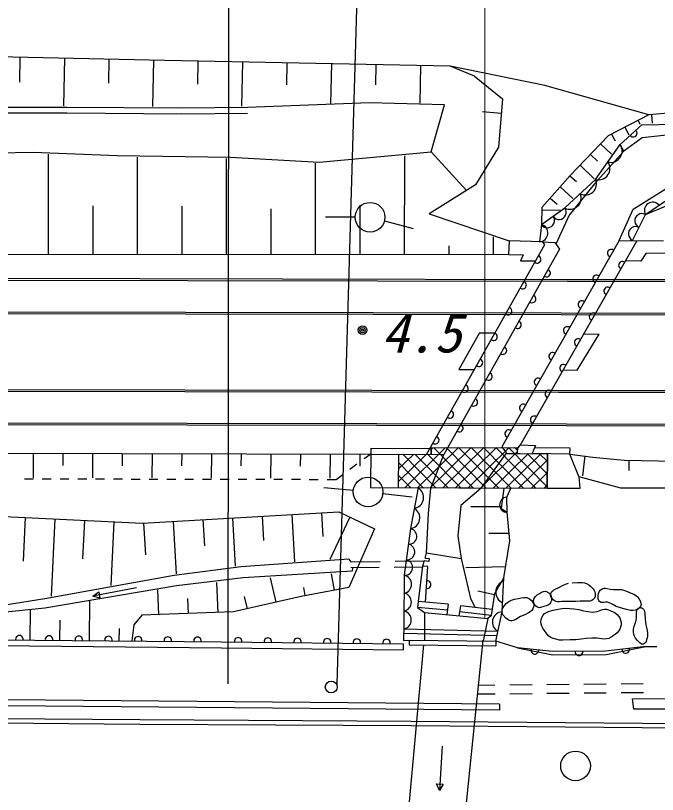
# Model space of a CAD drawing. Units: millimetres, scale not verified. Extents: x 40000 to 680000, y 20000 to 380000.
# Drawn here: x 333820 to 355452, y 295207 to 321472 of the extents above; entities that cross this region are included whole.
import ezdxf
from ezdxf.enums import TextEntityAlignment as Align

# ---------------------------------------------------------------- set-up
doc = ezdxf.new("R2010")
doc.units = ezdxf.units.MM
doc.header["$LTSCALE"] = 1000
for name, color, linetype, lineweight in [('M-BGD', 7, 'Continuous', 25), ('M-STR-HTXT', 7, 'Continuous', 13), ('M-STR-STR1', 1, 'Continuous', 25), ('M-STR-STRC', 7, 'Continuous', 25)]:
    doc.layers.add(name, color=color, linetype=linetype, lineweight=lineweight)
doc.styles.add('ＭＳ ゴシック', font='')
doc.styles.get('ＭＳ ゴシック').set_extended_font_data('MS Gothic')

msp = doc.modelspace()

# ---------------------------------------------------------------- linework, layer by layer
at = {"layer": 'M-BGD'}
for p, q in [((338850, 319957), (330977, 320133)), ((333968, 320066), (333949, 319230)), ((335467, 320033), (335431, 318427)), ((336967, 319999), (336949, 319196)), ((338467, 319965), (338432, 318405)), ((348465, 319761), (338850, 319957)), ((339966, 319934), (339950, 319154)), ((341466, 319904), (341436, 318422)), ((342966, 319873), (342951, 319133)), ((344465, 319843), (344438, 318493)), ((345965, 319812), (345951, 319138)), ((347465, 319782), (347439, 318516)), ((351655, 319116), (348465, 319761)), ((349287, 319428), (348465, 319761)), ((349287, 319428), (350228, 318668)), ((355166, 318123), (351655, 319116)), ((350228, 318668), (350095, 317034)), ((335549, 318377), (331494, 318378)), ((339418, 318348), (335549, 318377)), ((341638, 318375), (339418, 318348)), ((345752, 318532), (341638, 318375)), ((348277, 318459), (345752, 318532)), ((347826, 316873), (348277, 318459)), ((358885, 318461), (355166, 318123)), ((335548, 318177), (331492, 318178)), ((339418, 318148), (335548, 318177)), ((341640, 318175), (339418, 318148)), ((350187, 318170), (349557, 318221)), ((355166, 318123), (353792, 317418)), ((355252, 318131), (355278, 317846)), ((354798, 317934), (354864, 317807)), ((354928, 317790), (356340, 317814)), ((354195, 317122), (354928, 317790)), ((354354, 317706), (354484, 317451)), ((353792, 317418), (352513, 316079)), ((353909, 317477), (354025, 317250)), ((354938, 317352), (354316, 316901)), ((356406, 317507), (354938, 317352)), ((350095, 317034), (349316, 315764)), ((353369, 315946), (354195, 317122)), ((353537, 317151), (353907, 316798)), ((354316, 316901), (354195, 317122)), ((329371, 316779), (334414, 316869)), ((334414, 316869), (337242, 316751)), ((334931, 313430), (334934, 316797)), ((344053, 316534), (347826, 316873)), ((349012, 315573), (347826, 316873)), ((353192, 316789), (353430, 316561)), ((354316, 316901), (353329, 315803)), ((337242, 316751), (341062, 316701)), ((337931, 313428), (337934, 316692)), ((340931, 313426), (340934, 316653)), ((341062, 316701), (344053, 316534)), ((346931, 313421), (346934, 316743)), ((343931, 313424), (343933, 316490)), ((352846, 316428), (353323, 315972)), ((352513, 316079), (351552, 314996)), ((352501, 316066), (352719, 315873)), ((354636, 314945), (356315, 316002)), ((349316, 315764), (347759, 314785)), ((352331, 314984), (353369, 315946)), ((353329, 315803), (352475, 314739)), ((352169, 315692), (352605, 315306)), ((355045, 314769), (356426, 315698)), ((351838, 315318), (352074, 315108)), ((355045, 314769), (356500, 315366)), ((336431, 313429), (336432, 315061)), ((339431, 313427), (339432, 315040)), ((342431, 313425), (342432, 314958)), ((345431, 313422), (345432, 315083)), ((351552, 314996), (351541, 314427)), ((351541, 314427), (352331, 314984)), ((351550, 314927), (352182, 314915)), ((354163, 313889), (354636, 314945)), ((345268, 314671), (344268, 314671)), ((347759, 314785), (350457, 313879)), ((352475, 314739), (352024, 313768)), ((354612, 313884), (355045, 314769)), ((346252, 314546), (347220, 314297)), ((351541, 314427), (351480, 313843)), ((349931, 313419), (349932, 314006)), ((354163, 313889), (350210, 306926)), ((350457, 313879), (350431, 313419)), ((351581, 313840), (350457, 313879)), ((350839, 306992), (354768, 313882)), ((354163, 313889), (355662, 313871)), ((347670, 306672), (351655, 313755)), ((348431, 313420), (348431, 313713)), ((351655, 313755), (351581, 313840)), ((351581, 313840), (351989, 313816)), ((351989, 313816), (352147, 313597)), ((321202, 313440), (350431, 313419)), ((352147, 313597), (348249, 306669)), ((350431, 313419), (350929, 313399)), ((350929, 313399), (350839, 313204)), ((355062, 313444), (354897, 313190)), ((355703, 313462), (355062, 313444)), ((350839, 313204), (351341, 313197)), ((354897, 313190), (354381, 313203)), ((352421, 312565), (315238, 312636)), ((352421, 312505), (315238, 312576)), ((366463, 312539), (352421, 312565)), ((366424, 312479), (352421, 312505)), ((352207, 311436), (320183, 311496)), ((352207, 311376), (320183, 311436)), ((366346, 311410), (352207, 311436)), ((366380, 311350), (352207, 311376)), ((349455, 310776), (348761, 309536)), ((349455, 310776), (349976, 310770)), ((352742, 309519), (353483, 310733)), ((352975, 310738), (353483, 310733)), ((352988, 310761), (352985, 310761)), ((348761, 309536), (349280, 309534)), ((352281, 309521), (352742, 309519)), ((352125, 308823), (322449, 308875)), ((352125, 308763), (322449, 308815)), ((366399, 308791), (352125, 308823)), ((366323, 308731), (352125, 308763)), ((352391, 307692), (329125, 307734)), ((352391, 307632), (329125, 307674)), ((366281, 307661), (352391, 307692)), ((366315, 307601), (352391, 307632)), ((218791, 307009), (345789, 306683)), ((345790, 306883), (345782, 305546)), ((345790, 306883), (347783, 306871)), ((346935, 305542), (348314, 306901)), ((347361, 305541), (348743, 306903)), ((347787, 305539), (349172, 306904)), ((347828, 306899), (347825, 306671)), ((347825, 306671), (347828, 306899)), ((347827, 306843), (347885, 306900)), ((347828, 306899), (350731, 306910)), ((347828, 306899), (350731, 306910)), ((349257, 305535), (347912, 306900)), ((348213, 305538), (349601, 306906)), ((349680, 305533), (348332, 306901)), ((348639, 305537), (350030, 306908)), ((350103, 305532), (348751, 306903)), ((349065, 305535), (350459, 306909)), ((350525, 305531), (349171, 306904)), ((350948, 305529), (349591, 306906)), ((351370, 305528), (350010, 306908)), ((350210, 306926), (350368, 306713)), ((351741, 305579), (350430, 306909)), ((350730, 306818), (350640, 306910)), ((350731, 306910), (350729, 306705)), ((350731, 306910), (350729, 306705)), ((350730, 306846), (350839, 306992)), ((350839, 306992), (351341, 306970)), ((351341, 306970), (351236, 306699)), ((352507, 306884), (351313, 306898)), ((352505, 306684), (352515, 306878)), ((334418, 306712), (334416, 305886)), ((335418, 306710), (335417, 306296)), ((336418, 306707), (336416, 305883)), ((337418, 306705), (337417, 306292)), ((338418, 306702), (338416, 305879)), ((339418, 306699), (339417, 306288)), ((340418, 306697), (340416, 305876)), ((341418, 306694), (341417, 306284)), ((342418, 306692), (342416, 305873)), ((343418, 306689), (343417, 306280)), ((344418, 306687), (344416, 305870)), ((345418, 306684), (345417, 306276)), ((345789, 306683), (345567, 306519)), ((345789, 306683), (348249, 306669)), ((346722, 305543), (346736, 306677)), ((346722, 305543), (346736, 306677)), ((346725, 305756), (347654, 306672)), ((346730, 306182), (347230, 306675)), ((347990, 305539), (346868, 306677)), ((348412, 305537), (347292, 306674)), ((348835, 305536), (347715, 306672)), ((347816, 305539), (348249, 306669)), ((349491, 305534), (350730, 306755)), ((349507, 305534), (350368, 306713)), ((349917, 305533), (351102, 306700)), ((350343, 305531), (351525, 306695)), ((350371, 306709), (350821, 306704)), ((350729, 306705), (351746, 306693)), ((351743, 306004), (351057, 306701)), ((352505, 306684), (351236, 306699)), ((351745, 306430), (351483, 306696)), ((351741, 305527), (351746, 306693)), ((351746, 306693), (351741, 305527)), ((352505, 306684), (353270, 306577)), ((352802, 305928), (352505, 306684)), ((353002, 306627), (352924, 305946)), ((353270, 306577), (354327, 306475)), ((345326, 306341), (345085, 306162)), ((347567, 305540), (346732, 306387)), ((350769, 305530), (351745, 306491)), ((354327, 306475), (363407, 306328)), ((354493, 306472), (354487, 306130)), ((351195, 305528), (351743, 306068)), ((334419, 305838), (334119, 305839)), ((335019, 305837), (334719, 305837)), ((335619, 305836), (335319, 305836)), ((336219, 305835), (335919, 305835)), ((336819, 305834), (336519, 305834)), ((337419, 305833), (337119, 305833)), ((338019, 305832), (337719, 305832)), ((338619, 305830), (338319, 305831)), ((339219, 305829), (338919, 305830)), ((339819, 305828), (339519, 305829)), ((340419, 305827), (340119, 305828)), ((341019, 305826), (340719, 305827)), ((341619, 305825), (341319, 305826)), ((342219, 305824), (341919, 305824)), ((342819, 305823), (342519, 305823)), ((343419, 305822), (343119, 305822)), ((344019, 305821), (343719, 305821)), ((344622, 305820), (344319, 305820)), ((344844, 305984), (344622, 305820)), ((347145, 305541), (346727, 305965)), ((352802, 305928), (352833, 305528)), ((352802, 305928), (354213, 305547)), ((345201, 305452), (344205, 305542)), ((351741, 305527), (345783, 305546)), ((351741, 305527), (346722, 305543)), ((347386, 305541), (347127, 304170)), ((347738, 304683), (347816, 305539)), ((349507, 305534), (348827, 304945)), ((350279, 305531), (350181, 304854)), ((350376, 305227), (350513, 305531)), ((351621, 305527), (351741, 305645)), ((352833, 305528), (351741, 305527)), ((354213, 305547), (361154, 305534)), ((346196, 305354), (347190, 305248)), ((350390, 304724), (350376, 305227)), ((348827, 304945), (348720, 303930)), ((327848, 304841), (338096, 304357)), ((338096, 304357), (344717, 304733)), ((344126, 304700), (344171, 303906)), ((344717, 304733), (345918, 304161)), ((347668, 303354), (347738, 304683)), ((350189, 304904), (349159, 304900)), ((350181, 304854), (350390, 304724)), ((350480, 303755), (350390, 304724)), ((334140, 304544), (334071, 303075)), ((335139, 304496), (335016, 301895)), ((336138, 304449), (336076, 303148)), ((340132, 304473), (340183, 303587)), ((341131, 304529), (341223, 302902)), ((342129, 304586), (342175, 303773)), ((343127, 304643), (343218, 303056)), ((345085, 304558), (344406, 303134)), ((337137, 304402), (337035, 302255)), ((338135, 304359), (338196, 303286)), ((339134, 304416), (339234, 302645)), ((345918, 304161), (345057, 302183)), ((347127, 304170), (346918, 302596)), ((348720, 303930), (348837, 303165)), ((350457, 304010), (349772, 304004)), ((350276, 302510), (350480, 303755)), ((345053, 303136), (341423, 302878)), ((345053, 303136), (345121, 303054)), ((347625, 303173), (347668, 303354)), ((347625, 303173), (347757, 303158)), ((347668, 303354), (348837, 303165)), ((347757, 303158), (347745, 303067)), ((348837, 303165), (349153, 301809)), ((341423, 302878), (339170, 302586)), ((345121, 303054), (346108, 303066)), ((345123, 302855), (346075, 302867)), ((345176, 302855), (345162, 302741)), ((346575, 302873), (347526, 302885)), ((346608, 303072), (347595, 303085)), ((347529, 302907), (347383, 301714)), ((347595, 303086), (347529, 302907)), ((347710, 302892), (347529, 302907)), ((347745, 303067), (347595, 303086)), ((347633, 301691), (347710, 302892)), ((350337, 302879), (348993, 302845)), ((339170, 302586), (334807, 301808)), ((345162, 302741), (341487, 302506)), ((344566, 302093), (344463, 302647)), ((346918, 302596), (346909, 300957)), ((341487, 302506), (339240, 302247)), ((340645, 301341), (340608, 302355)), ((342606, 301692), (342416, 302516)), ((349967, 301978), (350276, 302510)), ((350216, 301365), (350276, 302510)), ((352356, 302296), (352459, 302329)), ((352579, 302347), (352757, 302359)), ((352757, 302359), (352917, 302355)), ((352917, 302355), (352993, 302341)), ((352993, 302341), (353066, 302316)), ((353066, 302316), (353138, 302278)), ((339240, 302247), (334802, 301486)), ((337895, 302170), (336421, 301891)), ((338646, 301269), (338616, 302102)), ((345057, 302183), (343446, 301886)), ((343582, 301911), (343531, 302188)), ((349961, 301939), (349395, 302056)), ((351614, 302051), (351684, 302057)), ((351684, 302057), (351719, 302049)), ((351894, 302048), (351926, 302078)), ((351926, 302078), (351964, 302103)), ((351964, 302103), (352149, 302191)), ((352149, 302191), (352257, 302250)), ((352257, 302250), (352356, 302296)), ((353138, 302278), (353208, 302223)), ((353208, 302223), (353288, 302136)), ((353288, 302136), (353319, 302088)), ((353319, 302088), (353342, 302038)), ((353463, 301984), (353497, 302058)), ((353497, 302058), (353525, 302090)), ((353525, 302090), (353560, 302120)), ((353560, 302120), (353608, 302147)), ((353608, 302147), (353657, 302159)), ((353657, 302159), (353705, 302161)), ((353705, 302161), (353755, 302154)), ((353755, 302154), (353859, 302131)), ((353859, 302131), (353973, 302117)), ((353973, 302117), (354099, 302122)), ((354099, 302122), (354158, 302123)), ((354158, 302123), (354225, 302115)), ((354225, 302115), (354359, 302079)), ((354359, 302079), (354486, 302023)), ((334807, 301808), (333249, 301551)), ((336421, 301891), (336621, 302043)), ((336663, 301822), (336421, 301891)), ((336621, 302043), (336663, 301822)), ((339645, 301305), (339627, 301812)), ((343446, 301886), (341163, 301359)), ((341632, 301468), (341537, 301879)), ((349153, 301809), (349308, 301508)), ((349856, 301242), (349967, 301978)), ((350537, 301761), (350639, 301793)), ((350639, 301793), (350756, 301818)), ((350756, 301818), (350860, 301839)), ((350860, 301839), (350955, 301852)), ((350955, 301852), (351046, 301845)), ((351046, 301845), (351092, 301830)), ((351092, 301830), (351139, 301805)), ((351139, 301805), (351207, 301752)), ((351279, 301744), (351299, 301823)), ((351299, 301823), (351341, 301886)), ((351341, 301886), (351400, 301938)), ((351400, 301938), (351473, 301984)), ((351473, 301984), (351544, 302024)), ((351544, 302024), (351614, 302051)), ((351719, 302049), (351755, 302032)), ((351755, 302032), (351795, 302003)), ((351795, 302003), (351828, 301969)), ((351828, 301969), (351853, 301930)), ((351853, 301923), (351855, 301961)), ((351853, 301930), (351870, 301888)), ((351858, 301887), (351853, 301923)), ((351855, 301961), (351870, 302009)), ((351888, 301825), (351858, 301887)), ((351870, 302009), (351894, 302048)), ((351870, 301888), (351880, 301843)), ((351882, 301796), (351877, 301748)), ((351880, 301843), (351882, 301796)), ((351939, 301772), (351888, 301825)), ((353326, 301830), (353286, 301779)), ((353349, 301882), (353326, 301830)), ((353342, 302038), (353355, 301987)), ((353358, 301934), (353349, 301882)), ((353355, 301987), (353358, 301934)), ((353452, 301900), (353463, 301984)), ((353457, 301808), (353452, 301900)), ((353464, 301773), (353457, 301808)), ((354486, 302023), (354678, 301945)), ((354678, 301945), (354759, 301897)), ((354759, 301897), (354795, 301862)), ((354795, 301862), (354827, 301819)), ((354827, 301819), (354871, 301739)), ((336315, 300396), (336324, 301752)), ((347383, 301714), (347365, 301515)), ((348398, 301622), (347383, 301714)), ((348398, 301622), (348354, 301271)), ((348813, 301567), (348762, 301231)), ((349886, 301440), (348813, 301567)), ((350249, 301516), (350293, 301579)), ((350293, 301579), (350352, 301640)), ((350352, 301640), (350444, 301713)), ((350444, 301713), (350537, 301761)), ((351207, 301752), (351256, 301688)), ((351278, 301532), (351253, 301463)), ((351256, 301688), (351282, 301615)), ((351284, 301575), (351278, 301532)), ((351284, 301673), (351279, 301744)), ((351282, 301615), (351284, 301575)), ((351308, 301612), (351284, 301673)), ((351350, 301561), (351308, 301612)), ((351409, 301521), (351350, 301561)), ((351621, 301540), (351513, 301506)), ((351698, 301565), (351621, 301540)), ((351768, 301593), (351698, 301565)), ((351825, 301634), (351768, 301593)), ((351847, 301663), (351825, 301634)), ((351864, 301699), (351847, 301663)), ((351877, 301748), (351864, 301699)), ((352005, 301728), (351939, 301772)), ((352042, 301711), (352005, 301728)), ((352079, 301702), (352042, 301711)), ((352150, 301701), (352079, 301702)), ((352225, 301710), (352150, 301701)), ((352307, 301716), (352225, 301710)), ((352580, 301709), (352307, 301716)), ((352707, 301710), (352580, 301709)), ((352851, 301722), (352707, 301710)), ((352992, 301725), (352851, 301722)), ((353123, 301723), (352992, 301725)), ((353183, 301729), (353123, 301723)), ((353238, 301747), (353183, 301729)), ((353286, 301779), (353238, 301747)), ((353477, 301743), (353464, 301773)), ((353498, 301718), (353477, 301743)), ((353526, 301697), (353498, 301718)), ((353556, 301684), (353526, 301697)), ((353586, 301678), (353556, 301684)), ((353643, 301681), (353586, 301678)), ((353703, 301689), (353643, 301681)), ((353768, 301685), (353703, 301689)), ((353878, 301647), (353768, 301685)), ((353969, 301597), (353878, 301647)), ((354060, 301548), (353969, 301597)), ((354170, 301511), (354060, 301548)), ((354880, 301541), (354855, 301506)), ((354871, 301739), (354897, 301657)), ((354895, 301578), (354880, 301541)), ((354900, 301617), (354895, 301578)), ((354897, 301657), (354900, 301617)), ((334802, 301486), (333255, 301335)), ((334315, 300409), (334321, 301447)), ((341163, 301359), (338074, 301248)), ((348373, 301423), (347365, 301515)), ((347365, 301515), (347598, 301343)), ((347598, 301343), (347597, 300401)), ((347598, 301343), (349732, 301138)), ((349856, 301242), (348783, 301369)), ((350007, 300373), (350216, 301365)), ((350216, 301365), (350222, 301447)), ((350229, 301301), (350216, 301365)), ((350222, 301447), (350249, 301516)), ((350258, 301250), (350229, 301301)), ((350982, 301269), (350842, 301203)), ((351112, 301329), (350982, 301269)), ((351168, 301364), (351112, 301329)), ((351216, 301408), (351168, 301364)), ((351253, 301463), (351216, 301408)), ((351462, 301504), (351409, 301521)), ((351513, 301506), (351462, 301504)), ((351598, 301250), (351649, 301306)), ((351649, 301306), (351710, 301347)), ((351710, 301347), (351778, 301378)), ((351778, 301378), (351933, 301419)), ((351933, 301419), (352104, 301456)), ((352104, 301456), (352243, 301480)), ((352243, 301480), (352369, 301483)), ((352369, 301483), (352638, 301462)), ((352638, 301462), (352807, 301438)), ((352807, 301438), (352955, 301403)), ((352955, 301403), (353102, 301371)), ((353102, 301371), (353272, 301356)), ((353272, 301356), (353347, 301362)), ((353347, 301362), (353416, 301377)), ((353416, 301377), (353543, 301419)), ((353543, 301419), (353605, 301438)), ((353605, 301438), (353668, 301449)), ((353668, 301449), (353735, 301449)), ((353735, 301449), (353807, 301433)), ((353807, 301433), (353963, 301368)), ((353963, 301368), (354031, 301327)), ((354031, 301327), (354092, 301279)), ((354092, 301279), (354143, 301224)), ((354362, 301459), (354170, 301511)), ((354543, 301414), (354362, 301459)), ((354628, 301407), (354543, 301414)), ((354708, 301416), (354628, 301407)), ((354784, 301448), (354708, 301416)), ((354750, 301354), (354755, 301413)), ((354752, 301219), (354750, 301354)), ((354755, 301413), (354771, 301460)), ((354771, 301460), (354803, 301493)), ((354855, 301506), (354784, 301448)), ((354803, 301493), (354855, 301506)), ((354855, 301506), (354896, 301504)), ((354896, 301504), (354931, 301494)), ((354931, 301494), (354959, 301477)), ((354959, 301477), (354982, 301453)), ((354982, 301453), (355013, 301390)), ((355013, 301390), (355031, 301310)), ((355031, 301310), (355044, 301120)), ((335315, 300403), (335319, 301081)), ((338074, 301248), (337803, 300929)), ((349732, 301138), (349578, 300378)), ((349856, 301242), (349732, 301138)), ((350348, 301156), (350258, 301250)), ((350416, 301094), (350348, 301156)), ((350453, 301074), (350416, 301094)), ((350499, 301064), (350453, 301074)), ((350550, 301064), (350499, 301064)), ((350595, 301071), (350550, 301064)), ((350677, 301102), (350595, 301071)), ((350842, 301203), (350677, 301102)), ((351527, 301024), (351533, 301099)), ((351536, 300952), (351527, 301024)), ((351533, 301099), (351558, 301177)), ((351558, 301177), (351598, 301250)), ((354143, 301224), (354183, 301161)), ((354183, 301161), (354211, 301089)), ((354211, 301089), (354227, 301007)), ((354227, 301007), (354227, 300923)), ((354706, 300975), (354741, 301084)), ((354741, 301084), (354751, 301149)), ((354751, 301149), (354752, 301219)), ((355044, 301120), (355050, 301023)), ((355050, 301023), (355063, 300930)), ((337315, 300389), (337317, 300806)), ((337803, 300929), (337742, 300387)), ((346909, 300957), (346894, 300399)), ((346905, 300790), (350078, 300712)), ((351559, 300883), (351536, 300952)), ((351592, 300814), (351559, 300883)), ((351634, 300747), (351592, 300814)), ((351735, 300612), (351634, 300747)), ((354184, 300775), (354144, 300711)), ((354212, 300846), (354184, 300775)), ((354227, 300923), (354212, 300846)), ((354643, 300729), (354646, 300782)), ((354646, 300782), (354670, 300879)), ((354670, 300879), (354706, 300975)), ((355063, 300930), (355092, 300794)), ((355092, 300794), (355114, 300671)), ((346900, 300640), (350047, 300563)), ((351797, 300546), (351735, 300612)), ((351864, 300500), (351797, 300546)), ((351938, 300467), (351864, 300500)), ((353245, 300480), (353049, 300463)), ((353336, 300481), (353245, 300480)), ((353421, 300473), (353336, 300481)), ((353890, 300505), (353810, 300470)), ((354033, 300599), (353890, 300505)), ((354093, 300653), (354033, 300599)), ((354144, 300711), (354093, 300653)), ((354648, 300671), (354643, 300729)), ((354673, 300563), (354648, 300671)), ((354715, 300473), (354673, 300563)), ((355107, 300485), (355089, 300416)), ((355116, 300549), (355107, 300485)), ((355114, 300671), (355116, 300549)), ((331137, 300243), (340757, 300153)), ((331139, 300443), (340759, 300353)), ((340759, 300353), (346885, 300283)), ((346885, 300283), (346883, 300083)), ((346894, 300399), (347088, 300406)), ((347088, 300406), (347087, 300256)), ((347087, 300256), (350005, 300223)), ((347088, 300406), (350007, 300373)), ((350007, 300373), (350005, 300223)), ((350732, 300150), (350007, 300373)), ((352026, 300438), (351938, 300467)), ((352151, 300411), (352026, 300438)), ((352265, 300405), (352151, 300411)), ((352509, 300415), (352265, 300405)), ((352706, 300425), (352509, 300415)), ((352878, 300442), (352706, 300425)), ((353049, 300463), (352878, 300442)), ((353580, 300452), (353421, 300473)), ((353656, 300447), (353580, 300452)), ((353732, 300452), (353656, 300447)), ((353810, 300470), (353732, 300452)), ((354775, 300393), (354715, 300473)), ((354857, 300317), (354775, 300393)), ((354913, 300279), (354857, 300317)), ((354944, 300272), (354913, 300279)), ((354977, 300276), (354944, 300272)), ((355020, 300297), (354977, 300276)), ((355050, 300328), (355020, 300297)), ((355072, 300369), (355050, 300328)), ((355089, 300416), (355072, 300369)), ((340757, 300153), (346883, 300083)), ((351918, 300030), (350732, 300150)), ((350732, 300150), (351930, 299913)), ((353704, 300043), (351918, 300030)), ((355056, 300192), (353704, 300043)), ((353724, 299931), (355056, 300192)), ((355056, 300192), (355430, 300192)), ((351930, 299913), (353724, 299931)), ((352475, 298912), (351725, 298904)), ((353725, 298924), (352975, 298917)), ((354974, 298937), (354225, 298929)), ((349975, 298887), (349412, 298882)), ((351225, 298899), (350475, 298892)), ((349978, 298588), (349415, 298583)), ((351228, 298600), (350478, 298593)), ((352478, 298613), (351728, 298605)), ((353728, 298625), (352978, 298618)), ((354977, 298638), (354227, 298630)), ((325199, 297676), (338009, 297580)), ((325200, 297826), (338010, 297730)), ((338010, 297730), (347157, 297677)), ((347157, 297677), (354944, 297612)), ((354944, 297612), (361630, 297549)), ((338009, 297580), (347156, 297527)), ((347156, 297527), (354942, 297462)), ((354942, 297462), (361628, 297399)), ((348196, 296833), (348109, 295335)), ((348109, 295335), (348009, 295567)), ((348009, 295567), (348234, 295554)), ((348234, 295554), (348109, 295335))]:
    msp.add_line(p, q, dxfattribs=at)
for centre, radius in [((345768, 314671), 500), ((345513, 310863), 150), ((345513, 310863), 90), ((345513, 310863), 30), ((345699, 305407), 500), ((344459, 298829), 200), ((352691, 296167), 500)]:
    msp.add_circle(centre, radius, dxfattribs=at)
for centre, radius, start, end in [((354640, 317504), 127, 212.4582, 53.2361), ((353880, 316905), 383, 255.2366, 34.5891), ((353467, 316317), 383, 255.2366, 34.5891), ((353024, 315798), 376, 242.3794, 23.2966), ((352505, 315316), 376, 242.3794, 23.2966), ((352138, 314838), 242, 213.2258, 37.1616), ((355291, 314900), 279, 39.9016, 207.9517), ((351743, 314559), 242, 213.2258, 37.1616), ((354933, 314551), 245, 62.7549, 245.2012), ((351464, 314140), 297, 273.1343, 74.9565), ((354718, 314112), 245, 62.7549, 245.2012), ((351398, 313253), 127, 230.2524, 71.0303), ((353895, 313463), 127, 50.0237, 250.8013), ((354270, 313054), 127, 49.9102, 250.6877), ((351719, 312788), 127, 230.2415, 71.019), ((353401, 312593), 127, 50.0237, 250.8013), ((350908, 312381), 127, 230.2524, 71.0303), ((353774, 312186), 127, 49.9102, 250.6877), ((351228, 311917), 127, 230.2415, 71.019), ((352907, 311724), 127, 50.0237, 250.8013), ((350418, 311510), 127, 230.2524, 71.0303), ((353279, 311317), 127, 49.9102, 250.6877), ((350738, 311045), 127, 230.2415, 71.019), ((349928, 310638), 127, 230.2524, 71.0303), ((352413, 310854), 127, 50.0237, 250.8013), ((352783, 310448), 127, 49.9102, 250.6877), ((350247, 310174), 127, 230.2415, 71.019), ((351920, 309984), 127, 50.0237, 250.8013), ((349437, 309766), 127, 230.2524, 71.0303), ((352288, 309580), 127, 49.9102, 250.6877), ((349757, 309302), 127, 230.2415, 71.019), ((351426, 309115), 127, 50.0237, 250.8013), ((348947, 308895), 127, 230.2524, 71.0303), ((351792, 308711), 127, 49.9102, 250.6877), ((349266, 308431), 127, 230.2415, 71.019), ((350932, 308245), 127, 50.0237, 250.8013), ((348457, 308023), 127, 230.2524, 71.0303), ((351297, 307842), 127, 49.9102, 250.6877), ((348776, 307559), 127, 230.2415, 71.019), ((350438, 307376), 127, 50.0237, 250.8013), ((347966, 307152), 127, 230.2524, 71.0303), ((347205, 305220), 368, 278.0095, 60.5437), ((350384, 304976), 252, 91.856, 271.1533), ((347076, 304535), 368, 278.0095, 60.5437), ((347077, 303910), 265, 265.7075, 79.1938), ((347008, 303385), 265, 265.7075, 79.1938), ((346938, 302860), 265, 265.7075, 79.1938), ((346860, 302295), 306, 280.1416, 78.9893), ((347694, 302281), 127, 255.9487, 96.7266), ((350394, 302028), 392, 108.6758, 246.1711), ((346855, 301693), 306, 280.1416, 78.9893), ((346850, 301091), 306, 280.1416, 78.9893), ((350239, 301017), 349, 93.783, 240.8999), ((333949, 300440), 127, 349.075, 189.8528), ((334949, 300431), 127, 349.075, 189.8528), ((335949, 300421), 127, 349.075, 189.8528), ((336949, 300412), 127, 349.075, 189.8528), ((337949, 300403), 127, 349.075, 189.8528), ((338949, 300393), 127, 349.075, 189.8528), ((339949, 300384), 127, 349.075, 189.8528), ((341322, 300370), 127, 348.9573, 189.7349), ((342322, 300358), 127, 348.9573, 189.7349), ((343322, 300347), 127, 348.9573, 189.7349), ((344322, 300336), 127, 348.9573, 189.7349), ((345322, 300324), 127, 348.9573, 189.7349), ((346322, 300313), 127, 348.9573, 189.7349), ((351323, 300067), 127, 163.8694, 4.6472), ((352811, 300014), 127, 170.0266, 10.8042), ((354382, 300095), 127, 175.8879, 16.6655)]:
    msp.add_arc(centre, radius, start, end, dxfattribs=at)
at = {"layer": 'M-STR-HTXT'}
msp.add_line((349637, 336111), (349637, 301174), dxfattribs=at)
at = {"layer": 'M-STR-STR1'}
for p, q in [((347568, 300251), (346630, 290043)), ((348513, 290029), (349584, 300409))]:
    msp.add_line(p, q, dxfattribs=at)
at = {"layer": 'M-STR-STRC'}
for p, q in [((340990, 298941), (341015, 331461)), ((344657, 298927), (345606, 331326)), ((350132, 298254), (333549, 298398)), ((354611, 298436), (359582, 298446)), ((354656, 298080), (354611, 298436)), ((350131, 298054), (333548, 298198)), ((350132, 298254), (350131, 298054)), ((359540, 298099), (354656, 298080))]:
    msp.add_line(p, q, dxfattribs=at)

# ---------------------------------------------------------------- texts
at = {"layer": 'M-BGD', "style": 'ＭＳ ゴシック', "oblique": 15}
msp.add_text('4.5', height=1320, dxfattribs=at).set_placement((346146, 309714), align=Align.BOTTOM_LEFT)

doc.saveas('drawing.dxf')
